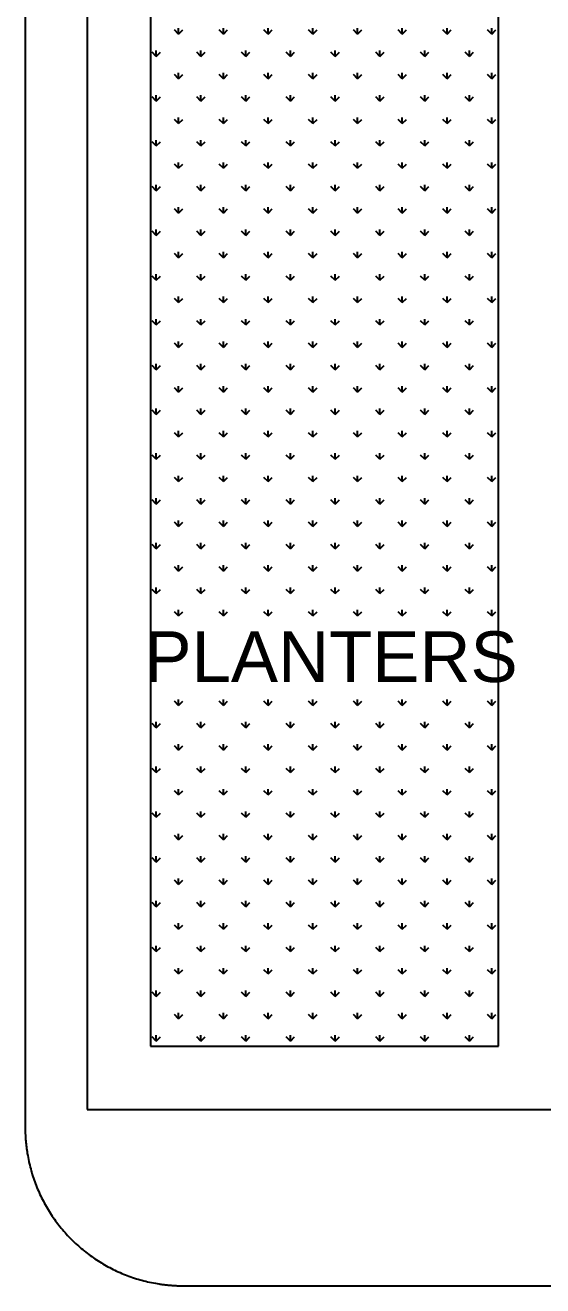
# Model space of a CAD drawing. Header units: millimetres. Extents: x 1277257 to 1543892, y 206696 to 309376.
# Drawn here: x 1309216 to 1310852, y 286999 to 290982 of the extents above; entities that cross this region are included whole.
import ezdxf

# ---------------------------------------------------------------- set-up
doc = ezdxf.new("R2010")
doc.units = ezdxf.units.MM
doc.header["$LTSCALE"] = 500
doc.header["$MEASUREMENT"] = 0
doc.linetypes.add('HIDDEN', pattern=[0.375, 0.25, -0.125])
doc.layers.add('A-TAG', color=7, linetype='Continuous', true_color=0xef00ef)
doc.layers.add('ELE-5', color=8, linetype='Continuous')
doc.layers.add('TEXT-RM NAME', color=6, linetype='Continuous')
doc.styles.get("Standard").update_dxf_attribs({"font": 'arial.ttf'})

msp = doc.modelspace()

# ---------------------------------------------------------------- linework, layer by layer
at = {"color": 30}
for p, q in [((1309412.1, 291356.4), (1309412.1, 287556.4)), ((1309612.1, 291156.4), (1309612.1, 287756.4)), ((1310712.1, 287756.4), (1310712.1, 291156.4)), ((1309612.1, 287756.4), (1310712.1, 287756.4)), ((1309412.1, 287556.4), (1310912.1, 287556.4))]:
    msp.add_line(p, q, dxfattribs=at)
at = {"layer": 'A-TAG', "linetype": 'HIDDEN', "ltscale": 100}
for p, q in [((1309216.2, 292083.7), (1309216.2, 287499.3)), ((1309716.2, 286999.3), (1318850.3, 286999.3))]:
    msp.add_line(p, q, dxfattribs=at)
msp.add_arc((1309716.2, 287499.3), 500, 180, 270, dxfattribs=at)
at = {"layer": 'ELE-5', "linetype": 'Continuous'}
for p, q in [((1309701.1, 290954.3), (1309687.8, 290967.6)), ((1309701.1, 290954.3), (1309701.1, 290973.1)), ((1309701.1, 290954.3), (1309714.3, 290967.6)), ((1309842.5, 290954.3), (1309829.2, 290967.6)), ((1309842.5, 290954.3), (1309842.5, 290973.1)), ((1309842.5, 290954.3), (1309855.8, 290967.6)), ((1309983.9, 290954.3), (1309970.7, 290967.6)), ((1309983.9, 290954.3), (1309983.9, 290973.1)), ((1309983.9, 290954.3), (1309997.2, 290967.6)), ((1310125.3, 290954.3), (1310112.1, 290967.6)), ((1310125.3, 290954.3), (1310125.3, 290973.1)), ((1310125.3, 290954.3), (1310138.6, 290967.6)), ((1310266.8, 290954.3), (1310253.5, 290967.6)), ((1310266.8, 290954.3), (1310266.8, 290973.1)), ((1310266.8, 290954.3), (1310280, 290967.6)), ((1310408.2, 290954.3), (1310394.9, 290967.6)), ((1310408.2, 290954.3), (1310408.2, 290973.1)), ((1310408.2, 290954.3), (1310421.4, 290967.6)), ((1310549.6, 290954.3), (1310536.3, 290967.6)), ((1310549.6, 290954.3), (1310549.6, 290973.1)), ((1310549.6, 290954.3), (1310562.9, 290967.6)), ((1310691, 290954.3), (1310677.8, 290967.6)), ((1310691, 290954.3), (1310691, 290973.1)), ((1310691, 290954.3), (1310704.3, 290967.6)), ((1309630.4, 290883.6), (1309617.1, 290896.9)), ((1309630.4, 290883.6), (1309630.4, 290902.4)), ((1309630.4, 290883.6), (1309643.6, 290896.9)), ((1309771.8, 290883.6), (1309758.5, 290896.9)), ((1309771.8, 290883.6), (1309771.8, 290902.4)), ((1309771.8, 290883.6), (1309785, 290896.9)), ((1309913.2, 290883.6), (1309899.9, 290896.9)), ((1309913.2, 290883.6), (1309913.2, 290902.4)), ((1309913.2, 290883.6), (1309926.5, 290896.9)), ((1310054.6, 290883.6), (1310041.4, 290896.9)), ((1310054.6, 290883.6), (1310054.6, 290902.4)), ((1310054.6, 290883.6), (1310067.9, 290896.9)), ((1310196, 290883.6), (1310182.8, 290896.9)), ((1310196, 290883.6), (1310196, 290902.4)), ((1310196, 290883.6), (1310209.3, 290896.9)), ((1310337.5, 290883.6), (1310324.2, 290896.9)), ((1310337.5, 290883.6), (1310337.5, 290902.4)), ((1310337.5, 290883.6), (1310350.7, 290896.9)), ((1310478.9, 290883.6), (1310465.6, 290896.9)), ((1310478.9, 290883.6), (1310478.9, 290902.4)), ((1310478.9, 290883.6), (1310492.1, 290896.9)), ((1310620.3, 290883.6), (1310607.1, 290896.9)), ((1310620.3, 290883.6), (1310620.3, 290902.4)), ((1310620.3, 290883.6), (1310633.6, 290896.9)), ((1309701.1, 290812.9), (1309687.8, 290826.2)), ((1309701.1, 290812.9), (1309701.1, 290831.7)), ((1309701.1, 290812.9), (1309714.3, 290826.2)), ((1309842.5, 290812.9), (1309829.2, 290826.2)), ((1309842.5, 290812.9), (1309842.5, 290831.7)), ((1309842.5, 290812.9), (1309855.8, 290826.2)), ((1309983.9, 290812.9), (1309970.7, 290826.2)), ((1309983.9, 290812.9), (1309983.9, 290831.7)), ((1309983.9, 290812.9), (1309997.2, 290826.2)), ((1310125.3, 290812.9), (1310112.1, 290826.2)), ((1310125.3, 290812.9), (1310125.3, 290831.7)), ((1310125.3, 290812.9), (1310138.6, 290826.2)), ((1310266.8, 290812.9), (1310253.5, 290826.2)), ((1310266.8, 290812.9), (1310266.8, 290831.7)), ((1310266.8, 290812.9), (1310280, 290826.2)), ((1310408.2, 290812.9), (1310394.9, 290826.2)), ((1310408.2, 290812.9), (1310408.2, 290831.7)), ((1310408.2, 290812.9), (1310421.4, 290826.2)), ((1310549.6, 290812.9), (1310536.3, 290826.2)), ((1310549.6, 290812.9), (1310549.6, 290831.7)), ((1310549.6, 290812.9), (1310562.9, 290826.2)), ((1310691, 290812.9), (1310677.8, 290826.2)), ((1310691, 290812.9), (1310691, 290831.7)), ((1310691, 290812.9), (1310704.3, 290826.2)), ((1309630.4, 290742.2), (1309630.4, 290761)), ((1309771.8, 290742.2), (1309771.8, 290761)), ((1309913.2, 290742.2), (1309913.2, 290761)), ((1310054.6, 290742.2), (1310054.6, 290761)), ((1310196, 290742.2), (1310196, 290761)), ((1310337.5, 290742.2), (1310337.5, 290761)), ((1310478.9, 290742.2), (1310478.9, 290761)), ((1310620.3, 290742.2), (1310620.3, 290761)), ((1309630.4, 290742.2), (1309617.1, 290755.5)), ((1309630.4, 290742.2), (1309643.6, 290755.5)), ((1309771.8, 290742.2), (1309758.5, 290755.5)), ((1309771.8, 290742.2), (1309785, 290755.5)), ((1309913.2, 290742.2), (1309899.9, 290755.5)), ((1309913.2, 290742.2), (1309926.5, 290755.5)), ((1310054.6, 290742.2), (1310041.4, 290755.5)), ((1310054.6, 290742.2), (1310067.9, 290755.5)), ((1310196, 290742.2), (1310182.8, 290755.5)), ((1310196, 290742.2), (1310209.3, 290755.5)), ((1310337.5, 290742.2), (1310324.2, 290755.5)), ((1310337.5, 290742.2), (1310350.7, 290755.5)), ((1310478.9, 290742.2), (1310465.6, 290755.5)), ((1310478.9, 290742.2), (1310492.1, 290755.5)), ((1310620.3, 290742.2), (1310607.1, 290755.5)), ((1310620.3, 290742.2), (1310633.6, 290755.5)), ((1309701.1, 290671.5), (1309687.8, 290684.8)), ((1309701.1, 290671.5), (1309701.1, 290690.2)), ((1309701.1, 290671.5), (1309714.3, 290684.8)), ((1309842.5, 290671.5), (1309829.2, 290684.8)), ((1309842.5, 290671.5), (1309842.5, 290690.2)), ((1309842.5, 290671.5), (1309855.8, 290684.8)), ((1309983.9, 290671.5), (1309970.7, 290684.8)), ((1309983.9, 290671.5), (1309983.9, 290690.2)), ((1309983.9, 290671.5), (1309997.2, 290684.8)), ((1310125.3, 290671.5), (1310112.1, 290684.8)), ((1310125.3, 290671.5), (1310125.3, 290690.2)), ((1310125.3, 290671.5), (1310138.6, 290684.8)), ((1310266.8, 290671.5), (1310253.5, 290684.8)), ((1310266.8, 290671.5), (1310266.8, 290690.2)), ((1310266.8, 290671.5), (1310280, 290684.8)), ((1310408.2, 290671.5), (1310394.9, 290684.8)), ((1310408.2, 290671.5), (1310408.2, 290690.2)), ((1310408.2, 290671.5), (1310421.4, 290684.8)), ((1310549.6, 290671.5), (1310536.3, 290684.8)), ((1310549.6, 290671.5), (1310549.6, 290690.2)), ((1310549.6, 290671.5), (1310562.9, 290684.8)), ((1310691, 290671.5), (1310677.8, 290684.8)), ((1310691, 290671.5), (1310691, 290690.2)), ((1310691, 290671.5), (1310704.3, 290684.8)), ((1309630.4, 290600.8), (1309617.1, 290614)), ((1309630.4, 290600.8), (1309630.4, 290619.5)), ((1309630.4, 290600.8), (1309643.6, 290614)), ((1309771.8, 290600.8), (1309758.5, 290614)), ((1309771.8, 290600.8), (1309771.8, 290619.5)), ((1309771.8, 290600.8), (1309785, 290614)), ((1309913.2, 290600.8), (1309899.9, 290614)), ((1309913.2, 290600.8), (1309913.2, 290619.5)), ((1309913.2, 290600.8), (1309926.5, 290614)), ((1310054.6, 290600.8), (1310041.4, 290614)), ((1310054.6, 290600.8), (1310054.6, 290619.5)), ((1310054.6, 290600.8), (1310067.9, 290614)), ((1310196, 290600.8), (1310182.8, 290614)), ((1310196, 290600.8), (1310196, 290619.5)), ((1310196, 290600.8), (1310209.3, 290614)), ((1310337.5, 290600.8), (1310324.2, 290614)), ((1310337.5, 290600.8), (1310337.5, 290619.5)), ((1310337.5, 290600.8), (1310350.7, 290614)), ((1310478.9, 290600.8), (1310465.6, 290614)), ((1310478.9, 290600.8), (1310478.9, 290619.5)), ((1310478.9, 290600.8), (1310492.1, 290614)), ((1310620.3, 290600.8), (1310607.1, 290614)), ((1310620.3, 290600.8), (1310620.3, 290619.5)), ((1310620.3, 290600.8), (1310633.6, 290614)), ((1309701.1, 290530.1), (1309687.8, 290543.3)), ((1309701.1, 290530.1), (1309701.1, 290548.8)), ((1309701.1, 290530.1), (1309714.3, 290543.3)), ((1309842.5, 290530.1), (1309829.2, 290543.3)), ((1309842.5, 290530.1), (1309842.5, 290548.8)), ((1309842.5, 290530.1), (1309855.8, 290543.3)), ((1309983.9, 290530.1), (1309970.7, 290543.3)), ((1309983.9, 290530.1), (1309983.9, 290548.8)), ((1309983.9, 290530.1), (1309997.2, 290543.3)), ((1310125.3, 290530.1), (1310112.1, 290543.3)), ((1310125.3, 290530.1), (1310125.3, 290548.8)), ((1310125.3, 290530.1), (1310138.6, 290543.3)), ((1310266.8, 290530.1), (1310253.5, 290543.3)), ((1310266.8, 290530.1), (1310266.8, 290548.8)), ((1310266.8, 290530.1), (1310280, 290543.3)), ((1310408.2, 290530.1), (1310394.9, 290543.3)), ((1310408.2, 290530.1), (1310408.2, 290548.8)), ((1310408.2, 290530.1), (1310421.4, 290543.3)), ((1310549.6, 290530.1), (1310536.3, 290543.3)), ((1310549.6, 290530.1), (1310549.6, 290548.8)), ((1310549.6, 290530.1), (1310562.9, 290543.3)), ((1310691, 290530.1), (1310677.8, 290543.3)), ((1310691, 290530.1), (1310691, 290548.8)), ((1310691, 290530.1), (1310704.3, 290543.3)), ((1309630.4, 290459.4), (1309630.4, 290478.1)), ((1309771.8, 290459.4), (1309771.8, 290478.1)), ((1309913.2, 290459.4), (1309913.2, 290478.1)), ((1310054.6, 290459.4), (1310054.6, 290478.1)), ((1310196, 290459.4), (1310196, 290478.1)), ((1310337.5, 290459.4), (1310337.5, 290478.1)), ((1310478.9, 290459.4), (1310478.9, 290478.1)), ((1310620.3, 290459.4), (1310620.3, 290478.1)), ((1309630.4, 290459.4), (1309617.1, 290472.6)), ((1309630.4, 290459.4), (1309643.6, 290472.6)), ((1309771.8, 290459.4), (1309758.5, 290472.6)), ((1309771.8, 290459.4), (1309785, 290472.6)), ((1309913.2, 290459.4), (1309899.9, 290472.6)), ((1309913.2, 290459.4), (1309926.5, 290472.6)), ((1310054.6, 290459.4), (1310041.4, 290472.6)), ((1310054.6, 290459.4), (1310067.9, 290472.6)), ((1310196, 290459.4), (1310182.8, 290472.6)), ((1310196, 290459.4), (1310209.3, 290472.6)), ((1310337.5, 290459.4), (1310324.2, 290472.6)), ((1310337.5, 290459.4), (1310350.7, 290472.6)), ((1310478.9, 290459.4), (1310465.6, 290472.6)), ((1310478.9, 290459.4), (1310492.1, 290472.6)), ((1310620.3, 290459.4), (1310607.1, 290472.6)), ((1310620.3, 290459.4), (1310633.6, 290472.6)), ((1309701.1, 290388.7), (1309687.8, 290401.9)), ((1309701.1, 290388.7), (1309701.1, 290407.4)), ((1309701.1, 290388.7), (1309714.3, 290401.9)), ((1309842.5, 290388.7), (1309829.2, 290401.9)), ((1309842.5, 290388.7), (1309842.5, 290407.4)), ((1309842.5, 290388.7), (1309855.8, 290401.9)), ((1309983.9, 290388.7), (1309970.7, 290401.9)), ((1309983.9, 290388.7), (1309983.9, 290407.4)), ((1309983.9, 290388.7), (1309997.2, 290401.9)), ((1310125.3, 290388.7), (1310112.1, 290401.9)), ((1310125.3, 290388.7), (1310125.3, 290407.4)), ((1310125.3, 290388.7), (1310138.6, 290401.9)), ((1310266.8, 290388.7), (1310253.5, 290401.9)), ((1310266.8, 290388.7), (1310266.8, 290407.4)), ((1310266.8, 290388.7), (1310280, 290401.9)), ((1310408.2, 290388.7), (1310394.9, 290401.9)), ((1310408.2, 290388.7), (1310408.2, 290407.4)), ((1310408.2, 290388.7), (1310421.4, 290401.9)), ((1310549.6, 290388.7), (1310536.3, 290401.9)), ((1310549.6, 290388.7), (1310549.6, 290407.4)), ((1310549.6, 290388.7), (1310562.9, 290401.9)), ((1310691, 290388.7), (1310677.8, 290401.9)), ((1310691, 290388.7), (1310691, 290407.4)), ((1310691, 290388.7), (1310704.3, 290401.9)), ((1309630.4, 290317.9), (1309617.1, 290331.2)), ((1309630.4, 290317.9), (1309630.4, 290336.7)), ((1309630.4, 290317.9), (1309643.6, 290331.2)), ((1309771.8, 290317.9), (1309758.5, 290331.2)), ((1309771.8, 290317.9), (1309771.8, 290336.7)), ((1309771.8, 290317.9), (1309785, 290331.2)), ((1309913.2, 290317.9), (1309899.9, 290331.2)), ((1309913.2, 290317.9), (1309913.2, 290336.7)), ((1309913.2, 290317.9), (1309926.5, 290331.2)), ((1310054.6, 290317.9), (1310041.4, 290331.2)), ((1310054.6, 290317.9), (1310054.6, 290336.7)), ((1310054.6, 290317.9), (1310067.9, 290331.2)), ((1310196, 290317.9), (1310182.8, 290331.2)), ((1310196, 290317.9), (1310196, 290336.7)), ((1310196, 290317.9), (1310209.3, 290331.2)), ((1310337.5, 290317.9), (1310324.2, 290331.2)), ((1310337.5, 290317.9), (1310337.5, 290336.7)), ((1310337.5, 290317.9), (1310350.7, 290331.2)), ((1310478.9, 290317.9), (1310465.6, 290331.2)), ((1310478.9, 290317.9), (1310478.9, 290336.7)), ((1310478.9, 290317.9), (1310492.1, 290331.2)), ((1310620.3, 290317.9), (1310607.1, 290331.2)), ((1310620.3, 290317.9), (1310620.3, 290336.7)), ((1310620.3, 290317.9), (1310633.6, 290331.2)), ((1309701.1, 290247.2), (1309687.8, 290260.5)), ((1309701.1, 290247.2), (1309701.1, 290266)), ((1309701.1, 290247.2), (1309714.3, 290260.5)), ((1309842.5, 290247.2), (1309829.2, 290260.5)), ((1309842.5, 290247.2), (1309842.5, 290266)), ((1309842.5, 290247.2), (1309855.8, 290260.5)), ((1309983.9, 290247.2), (1309970.7, 290260.5)), ((1309983.9, 290247.2), (1309983.9, 290266)), ((1309983.9, 290247.2), (1309997.2, 290260.5)), ((1310125.3, 290247.2), (1310112.1, 290260.5)), ((1310125.3, 290247.2), (1310125.3, 290266)), ((1310125.3, 290247.2), (1310138.6, 290260.5)), ((1310266.8, 290247.2), (1310253.5, 290260.5)), ((1310266.8, 290247.2), (1310266.8, 290266)), ((1310266.8, 290247.2), (1310280, 290260.5)), ((1310408.2, 290247.2), (1310394.9, 290260.5)), ((1310408.2, 290247.2), (1310408.2, 290266)), ((1310408.2, 290247.2), (1310421.4, 290260.5)), ((1310549.6, 290247.2), (1310536.3, 290260.5)), ((1310549.6, 290247.2), (1310549.6, 290266)), ((1310549.6, 290247.2), (1310562.9, 290260.5)), ((1310691, 290247.2), (1310677.8, 290260.5)), ((1310691, 290247.2), (1310691, 290266)), ((1310691, 290247.2), (1310704.3, 290260.5)), ((1309630.4, 290176.5), (1309617.1, 290189.8)), ((1309630.4, 290176.5), (1309630.4, 290195.3)), ((1309630.4, 290176.5), (1309643.6, 290189.8)), ((1309771.8, 290176.5), (1309758.5, 290189.8)), ((1309771.8, 290176.5), (1309771.8, 290195.3)), ((1309771.8, 290176.5), (1309785, 290189.8)), ((1309913.2, 290176.5), (1309899.9, 290189.8)), ((1309913.2, 290176.5), (1309913.2, 290195.3)), ((1309913.2, 290176.5), (1309926.5, 290189.8)), ((1310054.6, 290176.5), (1310041.4, 290189.8)), ((1310054.6, 290176.5), (1310054.6, 290195.3)), ((1310054.6, 290176.5), (1310067.9, 290189.8)), ((1310196, 290176.5), (1310182.8, 290189.8)), ((1310196, 290176.5), (1310196, 290195.3)), ((1310196, 290176.5), (1310209.3, 290189.8)), ((1310337.5, 290176.5), (1310324.2, 290189.8)), ((1310337.5, 290176.5), (1310337.5, 290195.3)), ((1310337.5, 290176.5), (1310350.7, 290189.8)), ((1310478.9, 290176.5), (1310465.6, 290189.8)), ((1310478.9, 290176.5), (1310478.9, 290195.3)), ((1310478.9, 290176.5), (1310492.1, 290189.8)), ((1310620.3, 290176.5), (1310607.1, 290189.8)), ((1310620.3, 290176.5), (1310620.3, 290195.3)), ((1310620.3, 290176.5), (1310633.6, 290189.8)), ((1309701.1, 290105.8), (1309687.8, 290119.1)), ((1309701.1, 290105.8), (1309701.1, 290124.6)), ((1309701.1, 290105.8), (1309714.3, 290119.1)), ((1309842.5, 290105.8), (1309829.2, 290119.1)), ((1309842.5, 290105.8), (1309842.5, 290124.6)), ((1309842.5, 290105.8), (1309855.8, 290119.1)), ((1309983.9, 290105.8), (1309970.7, 290119.1)), ((1309983.9, 290105.8), (1309983.9, 290124.6)), ((1309983.9, 290105.8), (1309997.2, 290119.1)), ((1310125.3, 290105.8), (1310112.1, 290119.1)), ((1310125.3, 290105.8), (1310125.3, 290124.6)), ((1310125.3, 290105.8), (1310138.6, 290119.1)), ((1310266.8, 290105.8), (1310253.5, 290119.1)), ((1310266.8, 290105.8), (1310266.8, 290124.6)), ((1310266.8, 290105.8), (1310280, 290119.1)), ((1310408.2, 290105.8), (1310394.9, 290119.1)), ((1310408.2, 290105.8), (1310408.2, 290124.6)), ((1310408.2, 290105.8), (1310421.4, 290119.1)), ((1310549.6, 290105.8), (1310536.3, 290119.1)), ((1310549.6, 290105.8), (1310549.6, 290124.6)), ((1310549.6, 290105.8), (1310562.9, 290119.1)), ((1310691, 290105.8), (1310677.8, 290119.1)), ((1310691, 290105.8), (1310691, 290124.6)), ((1310691, 290105.8), (1310704.3, 290119.1)), ((1309630.4, 290035.1), (1309617.1, 290048.4)), ((1309630.4, 290035.1), (1309630.4, 290053.8)), ((1309630.4, 290035.1), (1309643.6, 290048.4)), ((1309771.8, 290035.1), (1309758.5, 290048.4)), ((1309771.8, 290035.1), (1309771.8, 290053.8)), ((1309771.8, 290035.1), (1309785, 290048.4)), ((1309913.2, 290035.1), (1309899.9, 290048.4)), ((1309913.2, 290035.1), (1309913.2, 290053.8)), ((1309913.2, 290035.1), (1309926.5, 290048.4)), ((1310054.6, 290035.1), (1310041.4, 290048.4)), ((1310054.6, 290035.1), (1310054.6, 290053.8)), ((1310054.6, 290035.1), (1310067.9, 290048.4)), ((1310196, 290035.1), (1310182.8, 290048.4)), ((1310196, 290035.1), (1310196, 290053.8)), ((1310196, 290035.1), (1310209.3, 290048.4)), ((1310337.5, 290035.1), (1310324.2, 290048.4)), ((1310337.5, 290035.1), (1310337.5, 290053.8)), ((1310337.5, 290035.1), (1310350.7, 290048.4)), ((1310478.9, 290035.1), (1310465.6, 290048.4)), ((1310478.9, 290035.1), (1310478.9, 290053.8)), ((1310478.9, 290035.1), (1310492.1, 290048.4)), ((1310620.3, 290035.1), (1310607.1, 290048.4)), ((1310620.3, 290035.1), (1310620.3, 290053.8)), ((1310620.3, 290035.1), (1310633.6, 290048.4)), ((1309701.1, 289964.4), (1309687.8, 289977.6)), ((1309701.1, 289964.4), (1309701.1, 289983.1)), ((1309701.1, 289964.4), (1309714.3, 289977.6)), ((1309842.5, 289964.4), (1309829.2, 289977.6)), ((1309842.5, 289964.4), (1309842.5, 289983.1)), ((1309842.5, 289964.4), (1309855.8, 289977.6)), ((1309983.9, 289964.4), (1309970.7, 289977.6)), ((1309983.9, 289964.4), (1309983.9, 289983.1)), ((1309983.9, 289964.4), (1309997.2, 289977.6)), ((1310125.3, 289964.4), (1310112.1, 289977.6)), ((1310125.3, 289964.4), (1310125.3, 289983.1)), ((1310125.3, 289964.4), (1310138.6, 289977.6)), ((1310266.8, 289964.4), (1310253.5, 289977.6)), ((1310266.8, 289964.4), (1310266.8, 289983.1)), ((1310266.8, 289964.4), (1310280, 289977.6)), ((1310408.2, 289964.4), (1310394.9, 289977.6)), ((1310408.2, 289964.4), (1310408.2, 289983.1)), ((1310408.2, 289964.4), (1310421.4, 289977.6)), ((1310549.6, 289964.4), (1310536.3, 289977.6)), ((1310549.6, 289964.4), (1310549.6, 289983.1)), ((1310549.6, 289964.4), (1310562.9, 289977.6)), ((1310691, 289964.4), (1310677.8, 289977.6)), ((1310691, 289964.4), (1310691, 289983.1)), ((1310691, 289964.4), (1310704.3, 289977.6)), ((1309630.4, 289893.7), (1309617.1, 289906.9)), ((1309630.4, 289893.7), (1309630.4, 289912.4)), ((1309630.4, 289893.7), (1309643.6, 289906.9)), ((1309771.8, 289893.7), (1309758.5, 289906.9)), ((1309771.8, 289893.7), (1309771.8, 289912.4)), ((1309771.8, 289893.7), (1309785, 289906.9)), ((1309913.2, 289893.7), (1309899.9, 289906.9)), ((1309913.2, 289893.7), (1309913.2, 289912.4)), ((1309913.2, 289893.7), (1309926.5, 289906.9)), ((1310054.6, 289893.7), (1310041.4, 289906.9)), ((1310054.6, 289893.7), (1310054.6, 289912.4)), ((1310054.6, 289893.7), (1310067.9, 289906.9)), ((1310196, 289893.7), (1310182.8, 289906.9)), ((1310196, 289893.7), (1310196, 289912.4)), ((1310196, 289893.7), (1310209.3, 289906.9)), ((1310337.5, 289893.7), (1310324.2, 289906.9)), ((1310337.5, 289893.7), (1310337.5, 289912.4)), ((1310337.5, 289893.7), (1310350.7, 289906.9)), ((1310478.9, 289893.7), (1310465.6, 289906.9)), ((1310478.9, 289893.7), (1310478.9, 289912.4)), ((1310478.9, 289893.7), (1310492.1, 289906.9)), ((1310620.3, 289893.7), (1310607.1, 289906.9)), ((1310620.3, 289893.7), (1310620.3, 289912.4)), ((1310620.3, 289893.7), (1310633.6, 289906.9)), ((1309701.1, 289823), (1309701.1, 289841.7)), ((1309842.5, 289823), (1309842.5, 289841.7)), ((1309983.9, 289823), (1309983.9, 289841.7)), ((1310125.3, 289823), (1310125.3, 289841.7)), ((1310266.8, 289823), (1310266.8, 289841.7)), ((1310408.2, 289823), (1310408.2, 289841.7)), ((1310549.6, 289823), (1310549.6, 289841.7)), ((1310691, 289823), (1310691, 289841.7)), ((1309701.1, 289823), (1309687.8, 289836.2)), ((1309701.1, 289823), (1309714.3, 289836.2)), ((1309842.5, 289823), (1309829.2, 289836.2)), ((1309842.5, 289823), (1309855.8, 289836.2)), ((1309983.9, 289823), (1309970.7, 289836.2)), ((1309983.9, 289823), (1309997.2, 289836.2)), ((1310125.3, 289823), (1310112.1, 289836.2)), ((1310125.3, 289823), (1310138.6, 289836.2)), ((1310266.8, 289823), (1310253.5, 289836.2)), ((1310266.8, 289823), (1310280, 289836.2)), ((1310408.2, 289823), (1310394.9, 289836.2)), ((1310408.2, 289823), (1310421.4, 289836.2)), ((1310549.6, 289823), (1310536.3, 289836.2)), ((1310549.6, 289823), (1310562.9, 289836.2)), ((1310691, 289823), (1310677.8, 289836.2)), ((1310691, 289823), (1310704.3, 289836.2)), ((1309630.4, 289752.3), (1309617.1, 289765.5)), ((1309630.4, 289752.3), (1309630.4, 289771)), ((1309630.4, 289752.3), (1309643.6, 289765.5)), ((1309771.8, 289752.3), (1309758.5, 289765.5)), ((1309771.8, 289752.3), (1309771.8, 289771)), ((1309771.8, 289752.3), (1309785, 289765.5)), ((1309913.2, 289752.3), (1309899.9, 289765.5)), ((1309913.2, 289752.3), (1309913.2, 289771)), ((1309913.2, 289752.3), (1309926.5, 289765.5)), ((1310054.6, 289752.3), (1310041.4, 289765.5)), ((1310054.6, 289752.3), (1310054.6, 289771)), ((1310054.6, 289752.3), (1310067.9, 289765.5)), ((1310196, 289752.3), (1310182.8, 289765.5)), ((1310196, 289752.3), (1310196, 289771)), ((1310196, 289752.3), (1310209.3, 289765.5)), ((1310337.5, 289752.3), (1310324.2, 289765.5)), ((1310337.5, 289752.3), (1310337.5, 289771)), ((1310337.5, 289752.3), (1310350.7, 289765.5)), ((1310478.9, 289752.3), (1310465.6, 289765.5)), ((1310478.9, 289752.3), (1310478.9, 289771)), ((1310478.9, 289752.3), (1310492.1, 289765.5)), ((1310620.3, 289752.3), (1310607.1, 289765.5)), ((1310620.3, 289752.3), (1310620.3, 289771)), ((1310620.3, 289752.3), (1310633.6, 289765.5)), ((1309701.1, 289681.5), (1309687.8, 289694.8)), ((1309701.1, 289681.5), (1309701.1, 289700.3)), ((1309701.1, 289681.5), (1309714.3, 289694.8)), ((1309842.5, 289681.5), (1309829.2, 289694.8)), ((1309842.5, 289681.5), (1309842.5, 289700.3)), ((1309842.5, 289681.5), (1309855.8, 289694.8)), ((1309983.9, 289681.5), (1309970.7, 289694.8)), ((1309983.9, 289681.5), (1309983.9, 289700.3)), ((1309983.9, 289681.5), (1309997.2, 289694.8)), ((1310125.3, 289681.5), (1310112.1, 289694.8)), ((1310125.3, 289681.5), (1310125.3, 289700.3)), ((1310125.3, 289681.5), (1310138.6, 289694.8)), ((1310266.8, 289681.5), (1310253.5, 289694.8)), ((1310266.8, 289681.5), (1310266.8, 289700.3)), ((1310266.8, 289681.5), (1310280, 289694.8)), ((1310408.2, 289681.5), (1310394.9, 289694.8)), ((1310408.2, 289681.5), (1310408.2, 289700.3)), ((1310408.2, 289681.5), (1310421.4, 289694.8)), ((1310549.6, 289681.5), (1310536.3, 289694.8)), ((1310549.6, 289681.5), (1310549.6, 289700.3)), ((1310549.6, 289681.5), (1310562.9, 289694.8)), ((1310691, 289681.5), (1310677.8, 289694.8)), ((1310691, 289681.5), (1310691, 289700.3)), ((1310691, 289681.5), (1310704.3, 289694.8)), ((1309630.4, 289610.8), (1309617.1, 289624.1)), ((1309630.4, 289610.8), (1309630.4, 289629.6)), ((1309630.4, 289610.8), (1309643.6, 289624.1)), ((1309771.8, 289610.8), (1309758.5, 289624.1)), ((1309771.8, 289610.8), (1309771.8, 289629.6)), ((1309771.8, 289610.8), (1309785, 289624.1)), ((1309913.2, 289610.8), (1309899.9, 289624.1)), ((1309913.2, 289610.8), (1309913.2, 289629.6)), ((1309913.2, 289610.8), (1309926.5, 289624.1)), ((1310054.6, 289610.8), (1310041.4, 289624.1)), ((1310054.6, 289610.8), (1310054.6, 289629.6)), ((1310054.6, 289610.8), (1310067.9, 289624.1)), ((1310196, 289610.8), (1310182.8, 289624.1)), ((1310196, 289610.8), (1310196, 289629.6)), ((1310196, 289610.8), (1310209.3, 289624.1)), ((1310337.5, 289610.8), (1310324.2, 289624.1)), ((1310337.5, 289610.8), (1310337.5, 289629.6)), ((1310337.5, 289610.8), (1310350.7, 289624.1)), ((1310478.9, 289610.8), (1310465.6, 289624.1)), ((1310478.9, 289610.8), (1310478.9, 289629.6)), ((1310478.9, 289610.8), (1310492.1, 289624.1)), ((1310620.3, 289610.8), (1310607.1, 289624.1)), ((1310620.3, 289610.8), (1310620.3, 289629.6)), ((1310620.3, 289610.8), (1310633.6, 289624.1)), ((1309701.1, 289540.1), (1309687.8, 289553.4)), ((1309701.1, 289540.1), (1309701.1, 289558.9)), ((1309701.1, 289540.1), (1309714.3, 289553.4)), ((1309842.5, 289540.1), (1309829.2, 289553.4)), ((1309842.5, 289540.1), (1309842.5, 289558.9)), ((1309842.5, 289540.1), (1309855.8, 289553.4)), ((1309983.9, 289540.1), (1309970.7, 289553.4)), ((1309983.9, 289540.1), (1309983.9, 289558.9)), ((1309983.9, 289540.1), (1309997.2, 289553.4)), ((1310125.3, 289540.1), (1310112.1, 289553.4)), ((1310125.3, 289540.1), (1310125.3, 289558.9)), ((1310125.3, 289540.1), (1310138.6, 289553.4)), ((1310266.8, 289540.1), (1310253.5, 289553.4)), ((1310266.8, 289540.1), (1310266.8, 289558.9)), ((1310266.8, 289540.1), (1310280, 289553.4)), ((1310408.2, 289540.1), (1310394.9, 289553.4)), ((1310408.2, 289540.1), (1310408.2, 289558.9)), ((1310408.2, 289540.1), (1310421.4, 289553.4)), ((1310549.6, 289540.1), (1310536.3, 289553.4)), ((1310549.6, 289540.1), (1310549.6, 289558.9)), ((1310549.6, 289540.1), (1310562.9, 289553.4)), ((1310691, 289540.1), (1310677.8, 289553.4)), ((1310691, 289540.1), (1310691, 289558.9)), ((1310691, 289540.1), (1310704.3, 289553.4)), ((1309630.4, 289469.4), (1309617.1, 289482.7)), ((1309630.4, 289469.4), (1309630.4, 289488.2)), ((1309630.4, 289469.4), (1309643.6, 289482.7)), ((1309771.8, 289469.4), (1309758.5, 289482.7)), ((1309771.8, 289469.4), (1309771.8, 289488.2)), ((1309771.8, 289469.4), (1309785, 289482.7)), ((1309913.2, 289469.4), (1309899.9, 289482.7)), ((1309913.2, 289469.4), (1309913.2, 289488.2)), ((1309913.2, 289469.4), (1309926.5, 289482.7)), ((1310054.6, 289469.4), (1310041.4, 289482.7)), ((1310054.6, 289469.4), (1310054.6, 289488.2)), ((1310054.6, 289469.4), (1310067.9, 289482.7)), ((1310196, 289469.4), (1310182.8, 289482.7)), ((1310196, 289469.4), (1310196, 289488.2)), ((1310196, 289469.4), (1310209.3, 289482.7)), ((1310337.5, 289469.4), (1310324.2, 289482.7)), ((1310337.5, 289469.4), (1310337.5, 289488.2)), ((1310337.5, 289469.4), (1310350.7, 289482.7)), ((1310478.9, 289469.4), (1310465.6, 289482.7)), ((1310478.9, 289469.4), (1310478.9, 289488.2)), ((1310478.9, 289469.4), (1310492.1, 289482.7)), ((1310620.3, 289469.4), (1310607.1, 289482.7)), ((1310620.3, 289469.4), (1310620.3, 289488.2)), ((1310620.3, 289469.4), (1310633.6, 289482.7)), ((1309701.1, 289398.7), (1309687.8, 289412)), ((1309701.1, 289398.7), (1309701.1, 289417.5)), ((1309701.1, 289398.7), (1309714.3, 289412)), ((1309842.5, 289398.7), (1309829.2, 289412)), ((1309842.5, 289398.7), (1309842.5, 289417.5)), ((1309842.5, 289398.7), (1309855.8, 289412)), ((1309983.9, 289398.7), (1309970.7, 289412)), ((1309983.9, 289398.7), (1309983.9, 289417.5)), ((1309983.9, 289398.7), (1309997.2, 289412)), ((1310125.3, 289398.7), (1310112.1, 289412)), ((1310125.3, 289398.7), (1310125.3, 289417.5)), ((1310125.3, 289398.7), (1310138.6, 289412)), ((1310266.8, 289398.7), (1310253.5, 289412)), ((1310266.8, 289398.7), (1310266.8, 289417.5)), ((1310266.8, 289398.7), (1310280, 289412)), ((1310408.2, 289398.7), (1310394.9, 289412)), ((1310408.2, 289398.7), (1310408.2, 289417.5)), ((1310408.2, 289398.7), (1310421.4, 289412)), ((1310549.6, 289398.7), (1310536.3, 289412)), ((1310549.6, 289398.7), (1310549.6, 289417.5)), ((1310549.6, 289398.7), (1310562.9, 289412)), ((1310691, 289398.7), (1310677.8, 289412)), ((1310691, 289398.7), (1310691, 289417.5)), ((1310691, 289398.7), (1310704.3, 289412)), ((1309630.4, 289328), (1309617.1, 289341.2)), ((1309630.4, 289328), (1309630.4, 289346.7)), ((1309630.4, 289328), (1309643.6, 289341.2)), ((1309771.8, 289328), (1309758.5, 289341.2)), ((1309771.8, 289328), (1309771.8, 289346.7)), ((1309771.8, 289328), (1309785, 289341.2)), ((1309913.2, 289328), (1309899.9, 289341.2)), ((1309913.2, 289328), (1309913.2, 289346.7)), ((1309913.2, 289328), (1309926.5, 289341.2)), ((1310054.6, 289328), (1310041.4, 289341.2)), ((1310054.6, 289328), (1310054.6, 289346.7)), ((1310054.6, 289328), (1310067.9, 289341.2)), ((1310196, 289328), (1310182.8, 289341.2)), ((1310196, 289328), (1310196, 289346.7)), ((1310196, 289328), (1310209.3, 289341.2)), ((1310337.5, 289328), (1310324.2, 289341.2)), ((1310337.5, 289328), (1310337.5, 289346.7)), ((1310337.5, 289328), (1310350.7, 289341.2)), ((1310478.9, 289328), (1310465.6, 289341.2)), ((1310478.9, 289328), (1310478.9, 289346.7)), ((1310478.9, 289328), (1310492.1, 289341.2)), ((1310620.3, 289328), (1310607.1, 289341.2)), ((1310620.3, 289328), (1310620.3, 289346.7)), ((1310620.3, 289328), (1310633.6, 289341.2)), ((1309701.1, 289257.3), (1309687.8, 289270.5)), ((1309701.1, 289257.3), (1309701.1, 289276)), ((1309701.1, 289257.3), (1309714.3, 289270.5)), ((1309842.5, 289257.3), (1309829.2, 289270.5)), ((1309842.5, 289257.3), (1309842.5, 289276)), ((1309842.5, 289257.3), (1309855.8, 289270.5)), ((1309983.9, 289257.3), (1309970.7, 289270.5)), ((1309983.9, 289257.3), (1309983.9, 289276)), ((1309983.9, 289257.3), (1309997.2, 289270.5)), ((1310125.3, 289257.3), (1310112.1, 289270.5)), ((1310125.3, 289257.3), (1310125.3, 289276)), ((1310125.3, 289257.3), (1310138.6, 289270.5)), ((1310266.8, 289257.3), (1310253.5, 289270.5)), ((1310266.8, 289257.3), (1310266.8, 289276)), ((1310266.8, 289257.3), (1310280, 289270.5)), ((1310408.2, 289257.3), (1310394.9, 289270.5)), ((1310408.2, 289257.3), (1310408.2, 289276)), ((1310408.2, 289257.3), (1310421.4, 289270.5)), ((1310549.6, 289257.3), (1310536.3, 289270.5)), ((1310549.6, 289257.3), (1310549.6, 289276)), ((1310549.6, 289257.3), (1310562.9, 289270.5)), ((1310691, 289257.3), (1310677.8, 289270.5)), ((1310691, 289257.3), (1310691, 289276)), ((1310691, 289257.3), (1310704.3, 289270.5)), ((1309630.4, 289186.6), (1309630.4, 289205.3)), ((1309771.8, 289186.6), (1309771.8, 289205.3)), ((1309913.2, 289186.6), (1309913.2, 289205.3)), ((1310054.6, 289186.6), (1310054.6, 289205.3)), ((1310196, 289186.6), (1310196, 289205.3)), ((1310337.5, 289186.6), (1310337.5, 289205.3)), ((1310478.9, 289186.6), (1310478.9, 289205.3)), ((1310620.3, 289186.6), (1310620.3, 289205.3)), ((1309630.4, 289186.6), (1309617.1, 289199.8)), ((1309630.4, 289186.6), (1309643.6, 289199.8)), ((1309771.8, 289186.6), (1309758.5, 289199.8)), ((1309771.8, 289186.6), (1309785, 289199.8)), ((1309913.2, 289186.6), (1309899.9, 289199.8)), ((1309913.2, 289186.6), (1309926.5, 289199.8)), ((1310054.6, 289186.6), (1310041.4, 289199.8)), ((1310054.6, 289186.6), (1310067.9, 289199.8)), ((1310196, 289186.6), (1310182.8, 289199.8)), ((1310196, 289186.6), (1310209.3, 289199.8)), ((1310337.5, 289186.6), (1310324.2, 289199.8)), ((1310337.5, 289186.6), (1310350.7, 289199.8)), ((1310478.9, 289186.6), (1310465.6, 289199.8)), ((1310478.9, 289186.6), (1310492.1, 289199.8)), ((1310620.3, 289186.6), (1310607.1, 289199.8)), ((1310620.3, 289186.6), (1310633.6, 289199.8)), ((1309701.1, 289115.9), (1309687.8, 289129.1)), ((1309701.1, 289115.9), (1309701.1, 289134.6)), ((1309701.1, 289115.9), (1309714.3, 289129.1)), ((1309842.5, 289115.9), (1309829.2, 289129.1)), ((1309842.5, 289115.9), (1309842.5, 289134.6)), ((1309842.5, 289115.9), (1309855.8, 289129.1)), ((1309983.9, 289115.9), (1309970.7, 289129.1)), ((1309983.9, 289115.9), (1309983.9, 289134.6)), ((1309983.9, 289115.9), (1309997.2, 289129.1)), ((1310125.3, 289115.9), (1310112.1, 289129.1)), ((1310125.3, 289115.9), (1310125.3, 289134.6)), ((1310125.3, 289115.9), (1310138.6, 289129.1)), ((1310266.8, 289115.9), (1310253.5, 289129.1)), ((1310266.8, 289115.9), (1310266.8, 289134.6)), ((1310266.8, 289115.9), (1310280, 289129.1)), ((1310408.2, 289115.9), (1310394.9, 289129.1)), ((1310408.2, 289115.9), (1310408.2, 289134.6)), ((1310408.2, 289115.9), (1310421.4, 289129.1)), ((1310549.6, 289115.9), (1310536.3, 289129.1)), ((1310549.6, 289115.9), (1310549.6, 289134.6)), ((1310549.6, 289115.9), (1310562.9, 289129.1)), ((1310691, 289115.9), (1310677.8, 289129.1)), ((1310691, 289115.9), (1310691, 289134.6)), ((1310691, 289115.9), (1310704.3, 289129.1)), ((1309701.1, 288833), (1309687.8, 288846.3)), ((1309701.1, 288833), (1309701.1, 288851.8)), ((1309701.1, 288833), (1309714.3, 288846.3)), ((1309842.5, 288833), (1309829.2, 288846.3)), ((1309842.5, 288833), (1309842.5, 288851.8)), ((1309842.5, 288833), (1309855.8, 288846.3)), ((1309983.9, 288833), (1309970.7, 288846.3)), ((1309983.9, 288833), (1309983.9, 288851.8)), ((1309983.9, 288833), (1309997.2, 288846.3)), ((1310125.3, 288833), (1310112.1, 288846.3)), ((1310125.3, 288833), (1310125.3, 288851.8)), ((1310125.3, 288833), (1310138.6, 288846.3)), ((1310266.8, 288833), (1310253.5, 288846.3)), ((1310266.8, 288833), (1310266.8, 288851.8)), ((1310266.8, 288833), (1310280, 288846.3)), ((1310408.2, 288833), (1310394.9, 288846.3)), ((1310408.2, 288833), (1310408.2, 288851.8)), ((1310408.2, 288833), (1310421.4, 288846.3)), ((1310549.6, 288833), (1310536.3, 288846.3)), ((1310549.6, 288833), (1310549.6, 288851.8)), ((1310549.6, 288833), (1310562.9, 288846.3)), ((1310691, 288833), (1310677.8, 288846.3)), ((1310691, 288833), (1310691, 288851.8)), ((1310691, 288833), (1310704.3, 288846.3)), ((1309630.4, 288762.3), (1309617.1, 288775.6)), ((1309630.4, 288762.3), (1309630.4, 288781.1)), ((1309630.4, 288762.3), (1309643.6, 288775.6)), ((1309771.8, 288762.3), (1309758.5, 288775.6)), ((1309771.8, 288762.3), (1309771.8, 288781.1)), ((1309771.8, 288762.3), (1309785, 288775.6)), ((1309913.2, 288762.3), (1309899.9, 288775.6)), ((1309913.2, 288762.3), (1309913.2, 288781.1)), ((1309913.2, 288762.3), (1309926.5, 288775.6)), ((1310054.6, 288762.3), (1310041.4, 288775.6)), ((1310054.6, 288762.3), (1310054.6, 288781.1)), ((1310054.6, 288762.3), (1310067.9, 288775.6)), ((1310196, 288762.3), (1310182.8, 288775.6)), ((1310196, 288762.3), (1310196, 288781.1)), ((1310196, 288762.3), (1310209.3, 288775.6)), ((1310337.5, 288762.3), (1310324.2, 288775.6)), ((1310337.5, 288762.3), (1310337.5, 288781.1)), ((1310337.5, 288762.3), (1310350.7, 288775.6)), ((1310478.9, 288762.3), (1310465.6, 288775.6)), ((1310478.9, 288762.3), (1310478.9, 288781.1)), ((1310478.9, 288762.3), (1310492.1, 288775.6)), ((1310620.3, 288762.3), (1310607.1, 288775.6)), ((1310620.3, 288762.3), (1310620.3, 288781.1)), ((1310620.3, 288762.3), (1310633.6, 288775.6)), ((1309701.1, 288691.6), (1309687.8, 288704.9)), ((1309701.1, 288691.6), (1309701.1, 288710.3)), ((1309701.1, 288691.6), (1309714.3, 288704.9)), ((1309842.5, 288691.6), (1309829.2, 288704.9)), ((1309842.5, 288691.6), (1309842.5, 288710.3)), ((1309842.5, 288691.6), (1309855.8, 288704.9)), ((1309983.9, 288691.6), (1309970.7, 288704.9)), ((1309983.9, 288691.6), (1309983.9, 288710.3)), ((1309983.9, 288691.6), (1309997.2, 288704.9)), ((1310125.3, 288691.6), (1310112.1, 288704.9)), ((1310125.3, 288691.6), (1310125.3, 288710.3)), ((1310125.3, 288691.6), (1310138.6, 288704.9)), ((1310266.8, 288691.6), (1310253.5, 288704.9)), ((1310266.8, 288691.6), (1310266.8, 288710.3)), ((1310266.8, 288691.6), (1310280, 288704.9)), ((1310408.2, 288691.6), (1310394.9, 288704.9)), ((1310408.2, 288691.6), (1310408.2, 288710.3)), ((1310408.2, 288691.6), (1310421.4, 288704.9)), ((1310549.6, 288691.6), (1310536.3, 288704.9)), ((1310549.6, 288691.6), (1310549.6, 288710.3)), ((1310549.6, 288691.6), (1310562.9, 288704.9)), ((1310691, 288691.6), (1310677.8, 288704.9)), ((1310691, 288691.6), (1310691, 288710.3)), ((1310691, 288691.6), (1310704.3, 288704.9)), ((1309630.4, 288620.9), (1309617.1, 288634.1)), ((1309630.4, 288620.9), (1309630.4, 288639.6)), ((1309630.4, 288620.9), (1309643.6, 288634.1)), ((1309771.8, 288620.9), (1309758.5, 288634.1)), ((1309771.8, 288620.9), (1309771.8, 288639.6)), ((1309771.8, 288620.9), (1309785, 288634.1)), ((1309913.2, 288620.9), (1309899.9, 288634.1)), ((1309913.2, 288620.9), (1309913.2, 288639.6)), ((1309913.2, 288620.9), (1309926.5, 288634.1)), ((1310054.6, 288620.9), (1310041.4, 288634.1)), ((1310054.6, 288620.9), (1310054.6, 288639.6)), ((1310054.6, 288620.9), (1310067.9, 288634.1)), ((1310196, 288620.9), (1310182.8, 288634.1)), ((1310196, 288620.9), (1310196, 288639.6)), ((1310196, 288620.9), (1310209.3, 288634.1)), ((1310337.5, 288620.9), (1310324.2, 288634.1)), ((1310337.5, 288620.9), (1310337.5, 288639.6)), ((1310337.5, 288620.9), (1310350.7, 288634.1)), ((1310478.9, 288620.9), (1310465.6, 288634.1)), ((1310478.9, 288620.9), (1310478.9, 288639.6)), ((1310478.9, 288620.9), (1310492.1, 288634.1)), ((1310620.3, 288620.9), (1310607.1, 288634.1)), ((1310620.3, 288620.9), (1310620.3, 288639.6)), ((1310620.3, 288620.9), (1310633.6, 288634.1)), ((1309701.1, 288550.2), (1309701.1, 288568.9)), ((1309842.5, 288550.2), (1309842.5, 288568.9)), ((1309983.9, 288550.2), (1309983.9, 288568.9)), ((1310125.3, 288550.2), (1310125.3, 288568.9)), ((1310266.8, 288550.2), (1310266.8, 288568.9)), ((1310408.2, 288550.2), (1310408.2, 288568.9)), ((1310549.6, 288550.2), (1310549.6, 288568.9)), ((1310691, 288550.2), (1310691, 288568.9)), ((1309701.1, 288550.2), (1309687.8, 288563.4)), ((1309701.1, 288550.2), (1309714.3, 288563.4)), ((1309842.5, 288550.2), (1309829.2, 288563.4)), ((1309842.5, 288550.2), (1309855.8, 288563.4)), ((1309983.9, 288550.2), (1309970.7, 288563.4)), ((1309983.9, 288550.2), (1309997.2, 288563.4)), ((1310125.3, 288550.2), (1310112.1, 288563.4)), ((1310125.3, 288550.2), (1310138.6, 288563.4)), ((1310266.8, 288550.2), (1310253.5, 288563.4)), ((1310266.8, 288550.2), (1310280, 288563.4)), ((1310408.2, 288550.2), (1310394.9, 288563.4)), ((1310408.2, 288550.2), (1310421.4, 288563.4)), ((1310549.6, 288550.2), (1310536.3, 288563.4)), ((1310549.6, 288550.2), (1310562.9, 288563.4)), ((1310691, 288550.2), (1310677.8, 288563.4)), ((1310691, 288550.2), (1310704.3, 288563.4)), ((1309630.4, 288479.5), (1309617.1, 288492.7)), ((1309630.4, 288479.5), (1309630.4, 288498.2)), ((1309630.4, 288479.5), (1309643.6, 288492.7)), ((1309771.8, 288479.5), (1309758.5, 288492.7)), ((1309771.8, 288479.5), (1309771.8, 288498.2)), ((1309771.8, 288479.5), (1309785, 288492.7)), ((1309913.2, 288479.5), (1309899.9, 288492.7)), ((1309913.2, 288479.5), (1309913.2, 288498.2)), ((1309913.2, 288479.5), (1309926.5, 288492.7)), ((1310054.6, 288479.5), (1310041.4, 288492.7)), ((1310054.6, 288479.5), (1310054.6, 288498.2)), ((1310054.6, 288479.5), (1310067.9, 288492.7)), ((1310196, 288479.5), (1310182.8, 288492.7)), ((1310196, 288479.5), (1310196, 288498.2)), ((1310196, 288479.5), (1310209.3, 288492.7)), ((1310337.5, 288479.5), (1310324.2, 288492.7)), ((1310337.5, 288479.5), (1310337.5, 288498.2)), ((1310337.5, 288479.5), (1310350.7, 288492.7)), ((1310478.9, 288479.5), (1310465.6, 288492.7)), ((1310478.9, 288479.5), (1310478.9, 288498.2)), ((1310478.9, 288479.5), (1310492.1, 288492.7)), ((1310620.3, 288479.5), (1310607.1, 288492.7)), ((1310620.3, 288479.5), (1310620.3, 288498.2)), ((1310620.3, 288479.5), (1310633.6, 288492.7)), ((1309701.1, 288408.8), (1309687.8, 288422)), ((1309701.1, 288408.8), (1309701.1, 288427.5)), ((1309701.1, 288408.8), (1309714.3, 288422)), ((1309842.5, 288408.8), (1309829.2, 288422)), ((1309842.5, 288408.8), (1309842.5, 288427.5)), ((1309842.5, 288408.8), (1309855.8, 288422)), ((1309983.9, 288408.8), (1309970.7, 288422)), ((1309983.9, 288408.8), (1309983.9, 288427.5)), ((1309983.9, 288408.8), (1309997.2, 288422)), ((1310125.3, 288408.8), (1310112.1, 288422)), ((1310125.3, 288408.8), (1310125.3, 288427.5)), ((1310125.3, 288408.8), (1310138.6, 288422)), ((1310266.8, 288408.8), (1310253.5, 288422)), ((1310266.8, 288408.8), (1310266.8, 288427.5)), ((1310266.8, 288408.8), (1310280, 288422)), ((1310408.2, 288408.8), (1310394.9, 288422)), ((1310408.2, 288408.8), (1310408.2, 288427.5)), ((1310408.2, 288408.8), (1310421.4, 288422)), ((1310549.6, 288408.8), (1310536.3, 288422)), ((1310549.6, 288408.8), (1310549.6, 288427.5)), ((1310549.6, 288408.8), (1310562.9, 288422)), ((1310691, 288408.8), (1310677.8, 288422)), ((1310691, 288408.8), (1310691, 288427.5)), ((1310691, 288408.8), (1310704.3, 288422)), ((1309630.4, 288338), (1309617.1, 288351.3)), ((1309630.4, 288338), (1309630.4, 288356.8)), ((1309630.4, 288338), (1309643.6, 288351.3)), ((1309771.8, 288338), (1309758.5, 288351.3)), ((1309771.8, 288338), (1309771.8, 288356.8)), ((1309771.8, 288338), (1309785, 288351.3)), ((1309913.2, 288338), (1309899.9, 288351.3)), ((1309913.2, 288338), (1309913.2, 288356.8)), ((1309913.2, 288338), (1309926.5, 288351.3)), ((1310054.6, 288338), (1310041.4, 288351.3)), ((1310054.6, 288338), (1310054.6, 288356.8)), ((1310054.6, 288338), (1310067.9, 288351.3)), ((1310196, 288338), (1310182.8, 288351.3)), ((1310196, 288338), (1310196, 288356.8)), ((1310196, 288338), (1310209.3, 288351.3)), ((1310337.5, 288338), (1310324.2, 288351.3)), ((1310337.5, 288338), (1310337.5, 288356.8)), ((1310337.5, 288338), (1310350.7, 288351.3)), ((1310478.9, 288338), (1310465.6, 288351.3)), ((1310478.9, 288338), (1310478.9, 288356.8)), ((1310478.9, 288338), (1310492.1, 288351.3)), ((1310620.3, 288338), (1310607.1, 288351.3)), ((1310620.3, 288338), (1310620.3, 288356.8)), ((1310620.3, 288338), (1310633.6, 288351.3)), ((1309701.1, 288267.3), (1309687.8, 288280.6)), ((1309701.1, 288267.3), (1309701.1, 288286.1)), ((1309701.1, 288267.3), (1309714.3, 288280.6)), ((1309842.5, 288267.3), (1309829.2, 288280.6)), ((1309842.5, 288267.3), (1309842.5, 288286.1)), ((1309842.5, 288267.3), (1309855.8, 288280.6)), ((1309983.9, 288267.3), (1309970.7, 288280.6)), ((1309983.9, 288267.3), (1309983.9, 288286.1)), ((1309983.9, 288267.3), (1309997.2, 288280.6)), ((1310125.3, 288267.3), (1310112.1, 288280.6)), ((1310125.3, 288267.3), (1310125.3, 288286.1)), ((1310125.3, 288267.3), (1310138.6, 288280.6)), ((1310266.8, 288267.3), (1310253.5, 288280.6)), ((1310266.8, 288267.3), (1310266.8, 288286.1)), ((1310266.8, 288267.3), (1310280, 288280.6)), ((1310408.2, 288267.3), (1310394.9, 288280.6)), ((1310408.2, 288267.3), (1310408.2, 288286.1)), ((1310408.2, 288267.3), (1310421.4, 288280.6)), ((1310549.6, 288267.3), (1310536.3, 288280.6)), ((1310549.6, 288267.3), (1310549.6, 288286.1)), ((1310549.6, 288267.3), (1310562.9, 288280.6)), ((1310691, 288267.3), (1310677.8, 288280.6)), ((1310691, 288267.3), (1310691, 288286.1)), ((1310691, 288267.3), (1310704.3, 288280.6)), ((1309630.4, 288196.6), (1309617.1, 288209.9)), ((1309630.4, 288196.6), (1309630.4, 288215.4)), ((1309630.4, 288196.6), (1309643.6, 288209.9)), ((1309771.8, 288196.6), (1309758.5, 288209.9)), ((1309771.8, 288196.6), (1309771.8, 288215.4)), ((1309771.8, 288196.6), (1309785, 288209.9)), ((1309913.2, 288196.6), (1309899.9, 288209.9)), ((1309913.2, 288196.6), (1309913.2, 288215.4)), ((1309913.2, 288196.6), (1309926.5, 288209.9)), ((1310054.6, 288196.6), (1310041.4, 288209.9)), ((1310054.6, 288196.6), (1310054.6, 288215.4)), ((1310054.6, 288196.6), (1310067.9, 288209.9)), ((1310196, 288196.6), (1310182.8, 288209.9)), ((1310196, 288196.6), (1310196, 288215.4)), ((1310196, 288196.6), (1310209.3, 288209.9)), ((1310337.5, 288196.6), (1310324.2, 288209.9)), ((1310337.5, 288196.6), (1310337.5, 288215.4)), ((1310337.5, 288196.6), (1310350.7, 288209.9)), ((1310478.9, 288196.6), (1310465.6, 288209.9)), ((1310478.9, 288196.6), (1310478.9, 288215.4)), ((1310478.9, 288196.6), (1310492.1, 288209.9)), ((1310620.3, 288196.6), (1310607.1, 288209.9)), ((1310620.3, 288196.6), (1310620.3, 288215.4)), ((1310620.3, 288196.6), (1310633.6, 288209.9)), ((1309701.1, 288125.9), (1309687.8, 288139.2)), ((1309701.1, 288125.9), (1309701.1, 288144.7)), ((1309701.1, 288125.9), (1309714.3, 288139.2)), ((1309842.5, 288125.9), (1309829.2, 288139.2)), ((1309842.5, 288125.9), (1309842.5, 288144.7)), ((1309842.5, 288125.9), (1309855.8, 288139.2)), ((1309983.9, 288125.9), (1309970.7, 288139.2)), ((1309983.9, 288125.9), (1309983.9, 288144.7)), ((1309983.9, 288125.9), (1309997.2, 288139.2)), ((1310125.3, 288125.9), (1310112.1, 288139.2)), ((1310125.3, 288125.9), (1310125.3, 288144.7)), ((1310125.3, 288125.9), (1310138.6, 288139.2)), ((1310266.8, 288125.9), (1310253.5, 288139.2)), ((1310266.8, 288125.9), (1310266.8, 288144.7)), ((1310266.8, 288125.9), (1310280, 288139.2)), ((1310408.2, 288125.9), (1310394.9, 288139.2)), ((1310408.2, 288125.9), (1310408.2, 288144.7)), ((1310408.2, 288125.9), (1310421.4, 288139.2)), ((1310549.6, 288125.9), (1310536.3, 288139.2)), ((1310549.6, 288125.9), (1310549.6, 288144.7)), ((1310549.6, 288125.9), (1310562.9, 288139.2)), ((1310691, 288125.9), (1310677.8, 288139.2)), ((1310691, 288125.9), (1310691, 288144.7)), ((1310691, 288125.9), (1310704.3, 288139.2)), ((1309630.4, 288055.2), (1309617.1, 288068.5)), ((1309630.4, 288055.2), (1309630.4, 288073.9)), ((1309630.4, 288055.2), (1309643.6, 288068.5)), ((1309771.8, 288055.2), (1309758.5, 288068.5)), ((1309771.8, 288055.2), (1309771.8, 288073.9)), ((1309771.8, 288055.2), (1309785, 288068.5)), ((1309913.2, 288055.2), (1309899.9, 288068.5)), ((1309913.2, 288055.2), (1309913.2, 288073.9)), ((1309913.2, 288055.2), (1309926.5, 288068.5)), ((1310054.6, 288055.2), (1310041.4, 288068.5)), ((1310054.6, 288055.2), (1310054.6, 288073.9)), ((1310054.6, 288055.2), (1310067.9, 288068.5)), ((1310196, 288055.2), (1310182.8, 288068.5)), ((1310196, 288055.2), (1310196, 288073.9)), ((1310196, 288055.2), (1310209.3, 288068.5)), ((1310337.5, 288055.2), (1310324.2, 288068.5)), ((1310337.5, 288055.2), (1310337.5, 288073.9)), ((1310337.5, 288055.2), (1310350.7, 288068.5)), ((1310478.9, 288055.2), (1310465.6, 288068.5)), ((1310478.9, 288055.2), (1310478.9, 288073.9)), ((1310478.9, 288055.2), (1310492.1, 288068.5)), ((1310620.3, 288055.2), (1310607.1, 288068.5)), ((1310620.3, 288055.2), (1310620.3, 288073.9)), ((1310620.3, 288055.2), (1310633.6, 288068.5)), ((1309701.1, 287984.5), (1309687.8, 287997.7)), ((1309701.1, 287984.5), (1309701.1, 288003.2)), ((1309701.1, 287984.5), (1309714.3, 287997.7)), ((1309842.5, 287984.5), (1309829.2, 287997.7)), ((1309842.5, 287984.5), (1309842.5, 288003.2)), ((1309842.5, 287984.5), (1309855.8, 287997.7)), ((1309983.9, 287984.5), (1309970.7, 287997.7)), ((1309983.9, 287984.5), (1309983.9, 288003.2)), ((1309983.9, 287984.5), (1309997.2, 287997.7)), ((1310125.3, 287984.5), (1310112.1, 287997.7)), ((1310125.3, 287984.5), (1310125.3, 288003.2)), ((1310125.3, 287984.5), (1310138.6, 287997.7)), ((1310266.8, 287984.5), (1310253.5, 287997.7)), ((1310266.8, 287984.5), (1310266.8, 288003.2)), ((1310266.8, 287984.5), (1310280, 287997.7)), ((1310408.2, 287984.5), (1310394.9, 287997.7)), ((1310408.2, 287984.5), (1310408.2, 288003.2)), ((1310408.2, 287984.5), (1310421.4, 287997.7)), ((1310549.6, 287984.5), (1310536.3, 287997.7)), ((1310549.6, 287984.5), (1310549.6, 288003.2)), ((1310549.6, 287984.5), (1310562.9, 287997.7)), ((1310691, 287984.5), (1310677.8, 287997.7)), ((1310691, 287984.5), (1310691, 288003.2)), ((1310691, 287984.5), (1310704.3, 287997.7)), ((1309630.4, 287913.8), (1309630.4, 287932.5)), ((1309771.8, 287913.8), (1309771.8, 287932.5)), ((1309913.2, 287913.8), (1309913.2, 287932.5)), ((1310054.6, 287913.8), (1310054.6, 287932.5)), ((1310196, 287913.8), (1310196, 287932.5)), ((1310337.5, 287913.8), (1310337.5, 287932.5)), ((1310478.9, 287913.8), (1310478.9, 287932.5)), ((1310620.3, 287913.8), (1310620.3, 287932.5)), ((1309630.4, 287913.8), (1309617.1, 287927)), ((1309630.4, 287913.8), (1309643.6, 287927)), ((1309771.8, 287913.8), (1309758.5, 287927)), ((1309771.8, 287913.8), (1309785, 287927)), ((1309913.2, 287913.8), (1309899.9, 287927)), ((1309913.2, 287913.8), (1309926.5, 287927)), ((1310054.6, 287913.8), (1310041.4, 287927)), ((1310054.6, 287913.8), (1310067.9, 287927)), ((1310196, 287913.8), (1310182.8, 287927)), ((1310196, 287913.8), (1310209.3, 287927)), ((1310337.5, 287913.8), (1310324.2, 287927)), ((1310337.5, 287913.8), (1310350.7, 287927)), ((1310478.9, 287913.8), (1310465.6, 287927)), ((1310478.9, 287913.8), (1310492.1, 287927)), ((1310620.3, 287913.8), (1310607.1, 287927)), ((1310620.3, 287913.8), (1310633.6, 287927)), ((1309701.1, 287843.1), (1309687.8, 287856.3)), ((1309701.1, 287843.1), (1309701.1, 287861.8)), ((1309701.1, 287843.1), (1309714.3, 287856.3)), ((1309842.5, 287843.1), (1309829.2, 287856.3)), ((1309842.5, 287843.1), (1309842.5, 287861.8)), ((1309842.5, 287843.1), (1309855.8, 287856.3)), ((1309983.9, 287843.1), (1309970.7, 287856.3)), ((1309983.9, 287843.1), (1309983.9, 287861.8)), ((1309983.9, 287843.1), (1309997.2, 287856.3)), ((1310125.3, 287843.1), (1310112.1, 287856.3)), ((1310125.3, 287843.1), (1310125.3, 287861.8)), ((1310125.3, 287843.1), (1310138.6, 287856.3)), ((1310266.8, 287843.1), (1310253.5, 287856.3)), ((1310266.8, 287843.1), (1310266.8, 287861.8)), ((1310266.8, 287843.1), (1310280, 287856.3)), ((1310408.2, 287843.1), (1310394.9, 287856.3)), ((1310408.2, 287843.1), (1310408.2, 287861.8)), ((1310408.2, 287843.1), (1310421.4, 287856.3)), ((1310549.6, 287843.1), (1310536.3, 287856.3)), ((1310549.6, 287843.1), (1310549.6, 287861.8)), ((1310549.6, 287843.1), (1310562.9, 287856.3)), ((1310691, 287843.1), (1310677.8, 287856.3)), ((1310691, 287843.1), (1310691, 287861.8)), ((1310691, 287843.1), (1310704.3, 287856.3)), ((1309630.4, 287772.4), (1309617.1, 287785.6)), ((1309630.4, 287772.4), (1309630.4, 287791.1)), ((1309630.4, 287772.4), (1309643.6, 287785.6)), ((1309771.8, 287772.4), (1309758.5, 287785.6)), ((1309771.8, 287772.4), (1309771.8, 287791.1)), ((1309771.8, 287772.4), (1309785, 287785.6)), ((1309913.2, 287772.4), (1309899.9, 287785.6)), ((1309913.2, 287772.4), (1309913.2, 287791.1)), ((1309913.2, 287772.4), (1309926.5, 287785.6)), ((1310054.6, 287772.4), (1310041.4, 287785.6)), ((1310054.6, 287772.4), (1310054.6, 287791.1)), ((1310054.6, 287772.4), (1310067.9, 287785.6)), ((1310196, 287772.4), (1310182.8, 287785.6)), ((1310196, 287772.4), (1310196, 287791.1)), ((1310196, 287772.4), (1310209.3, 287785.6)), ((1310337.5, 287772.4), (1310324.2, 287785.6)), ((1310337.5, 287772.4), (1310337.5, 287791.1)), ((1310337.5, 287772.4), (1310350.7, 287785.6)), ((1310478.9, 287772.4), (1310465.6, 287785.6)), ((1310478.9, 287772.4), (1310478.9, 287791.1)), ((1310478.9, 287772.4), (1310492.1, 287785.6)), ((1310620.3, 287772.4), (1310607.1, 287785.6)), ((1310620.3, 287772.4), (1310620.3, 287791.1)), ((1310620.3, 287772.4), (1310633.6, 287785.6))]:
    msp.add_line(p, q, dxfattribs=at)

# ---------------------------------------------------------------- texts
at = {"layer": 'TEXT-RM NAME'}
msp.add_text('PLANTERS', height=160, dxfattribs=at).set_placement((1309593, 288907.1))

doc.saveas('drawing.dxf')
